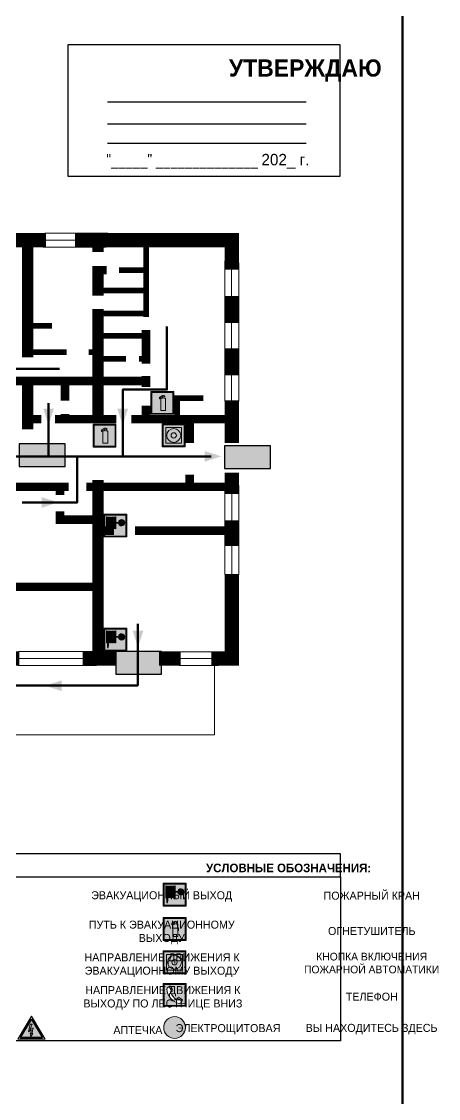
# Model space of a CAD drawing. Header units: millimetres. Extents: x 13114 to 67229, y 22859 to 38520.
# Drawn here: x 25116.4 to 25262.3, y 25073.2 to 25450 of the extents above; entities that cross this region are included whole.
import ezdxf

# ---------------------------------------------------------------- set-up
doc = ezdxf.new("R2010")
doc.units = ezdxf.units.MM
doc.layers.add('План_Штампы', color=7, linetype='Continuous')
doc.styles.add('обычный', font='arial.ttf')

# ---------------------------------------------------------------- blocks, each defined once
blk = doc.blocks.new('A$C7B4425F7')
at = {"true_color": 0xffffff}
blk.add_hatch(color=7, dxfattribs=at).paths.add_polyline_path([(0, 0), (-16, 0), (-16, -8), (0, -8)])
h = blk.add_hatch(color=126)
h.paths.add_polyline_path([(-0.2, -0.2), (-15.8, -0.2), (-15.8, -7.8), (-0.2, -7.8)])
h.paths.add_polyline_path([(-11.76, -2.03), (-11.76, -3.66), (-11.17, -3.66, -0.568275), (-11.17, -6.18), (-12.58, -6.18), (-12.58, -2.03)], flags=16)
h.paths.add_polyline_path([(-13.33, -4.12, -0.495768), (-13.59, -6.18), (-15.03, -6.18), (-15.03, -2.03), (-13.59, -2.03, -0.487973)], flags=16)
h.paths.add_polyline_path([(-10.25, -2.03), (-9.48, -2.03), (-9.48, -6.18), (-10.25, -6.18)], flags=16)
h.paths.add_polyline_path([(-13.84, -3.69), (-14.24, -3.69), (-14.24, -3.03), (-13.9, -3.03, -0.692621)], flags=0)
h.paths.add_polyline_path([(-9.15, -2.03), (-8.4, -2.03), (-8.04, -3.07), (-7.68, -2.03), (-6.93, -2.03), (-7.64, -4.1), (-6.93, -6.18), (-7.68, -6.18), (-8.04, -5.14), (-8.4, -6.18), (-9.15, -6.18), (-8.44, -4.1)], flags=16)
h.paths.add_polyline_path([(-11.76, -4.46), (-11.42, -4.46, -0.692621), (-11.36, -5.12), (-11.76, -5.12)], flags=0)
h.paths.add_polyline_path([(-13.9, -5.2), (-14.24, -5.2), (-14.24, -4.55), (-13.84, -4.55, -0.708038)], flags=0)
edge = h.paths.add_edge_path(flags=16)
edge.add_ellipse((-5.51, -4.08), major_axis=(0, 2.05), ratio=0.586184, start_angle=0, end_angle=360)
edge = h.paths.add_edge_path(flags=0)
edge.add_ellipse((-5.51, -4.08), major_axis=(0, 1.14), ratio=0.454828, start_angle=0, end_angle=360)
h.paths.add_polyline_path([(-4.13, -4.96, 0.377264), (-3.48, -4.52, 0.0555), (-3.16, -2.03), (-1.66, -2.03), (-1.66, -4.96), (-0.96, -4.96), (-0.96, -7.01), (-1.75, -7.01), (-1.75, -6.18), (-3.3, -6.18), (-3.3, -7.02), (-4.13, -7.02)], flags=16)
h.paths.add_polyline_path([(-2.73, -2.91), (-2.28, -2.91), (-2.28, -4.96), (-3.05, -4.96, 0.079136)], flags=0)
at = {"color": 126}
blk.add_lwpolyline([(-16, -8), (0, -8), (0, 0), (-16, 0)], close=True, dxfattribs=at)
blk = doc.blocks.new('A$C32E8229D')
at = {"true_color": 0xffffff}
blk.add_hatch(color=7, dxfattribs=at).paths.add_polyline_path([(0, 0), (0, -8), (16, -8), (16, 0)])
h = blk.add_hatch(color=126)
h.paths.add_polyline_path([(0.2, -0.2), (15.8, -0.2), (15.8, -7.8), (0.2, -7.8)])
h.paths.add_polyline_path([(13.49, -2.05), (12.08, -2.05), (11.37, -2.63, 0.162397), (11.29, -2.84), (11.29, -3.63), (10.35, -3.63), (10.35, -4.05), (11.68, -4.05), (11.68, -3.48), (12.26, -4.28), (11.29, -5.1), (11.29, -6.78), (11.85, -6.78), (11.85, -5.44), (12.8, -4.64), (12.8, -5.94), (14.46, -5.94), (14.46, -5.39), (13.45, -5.39), (13.45, -3.97), (12.46, -2.59), (13.15, -2.59), (13.69, -3.34), (14.18, -3)], flags=16)
h.paths.add_polyline_path([(10.74, -1.82, 1), (11.8, -1.82, 1)], flags=16)
h.paths.add_polyline_path([(9.39, -3.59), (5.99, -3.59), (6.56, -3.03), (5.91, -3.03), (5.1, -3.83), (5.91, -4.64), (6.56, -4.64), (5.99, -4.09), (9.39, -4.09)], flags=16)
h.paths.add_polyline_path([(4.29, -1.08), (1.72, -1.08), (1.72, -6.6), (4.29, -6.6)], flags=16)
at = {"color": 126}
blk.add_lwpolyline([(16, -8), (0, -8), (0, 0), (16, 0)], close=True, dxfattribs=at)
blk = doc.blocks.new('A$C37112FD5')
at = {"true_color": 0xf5f5ff}
h = blk.add_hatch(color=7, dxfattribs=at)
h.dxf.hatch_style = 1
h.paths.add_polyline_path([(12.8, -7.4), (0, -7.4), (0, -20.2), (12.8, -20.2)])
h.paths.add_polyline_path([(12.29, -7.91), (12.29, -19.69), (0.51, -19.69), (0.51, -7.91)], flags=16)
h.paths.add_polyline_path([(4.98, -9.04, -0.42597), (5.17, -9.22), (5.17, -12.25), (5.17, -15.29, -0.432244), (4.98, -15.47), (4.83, -15.47, -0.42597), (4.64, -15.29), (4.64, -12.25), (4.64, -9.22, -0.432244), (4.83, -9.04)], flags=0)
h.paths.add_polyline_path([(4.28, -9.22), (4.28, -12.25), (4.28, -15.29, -0.432244), (4.09, -15.47), (3.94, -15.47, -0.42597), (3.75, -15.29), (3.75, -12.25), (3.75, -9.22, -0.432244), (3.94, -9.04), (4.09, -9.04, -0.42597)], flags=0)
h.paths.add_polyline_path([(5.72, -9.04), (5.87, -9.04, -0.42597), (6.06, -9.22), (6.06, -12.25), (6.06, -15.29, -0.432244), (5.87, -15.47), (5.72, -15.47, -0.42597), (5.53, -15.29), (5.53, -12.25), (5.53, -9.22, -0.432244)], flags=0)
h.paths.add_polyline_path([(6.42, -8.9), (6.5, -8.9, -0.42597), (6.69, -9.08), (6.69, -12.03), (8.21, -12.03, -15.824349), (8.21, -12.47), (6.69, -12.47), (6.69, -15.42, -0.432244), (6.5, -15.6), (6.42, -15.6)], flags=0)
h.paths.add_polyline_path([(3.39, -9.22), (3.39, -12.25), (3.39, -15.29, -0.432244), (3.2, -15.47), (3.05, -15.47, -0.42597), (2.85, -15.29), (2.85, -12.25), (2.85, -9.22, -0.432244), (3.05, -9.04), (3.2, -9.04, -0.42597)], flags=0)
h.paths.add_polyline_path([(2.5, -9.22), (2.5, -16.71), (1.96, -16.71), (1.96, -9.22, -0.432244), (2.15, -9.04), (2.31, -9.04, -0.42597)], flags=0)
h.paths.add_polyline_path([(1.61, -8.9), (1.61, -15.6), (1.57, -15.6, -0.42597), (1.37, -15.42), (1.37, -12.03), (1.37, -9.09, -0.432244), (1.57, -8.9)], flags=0)
h.paths.add_polyline_path([(9.76, -10.81), (9.76, -12.03), (8.49, -12.03, -0.336371)], flags=0)
h.paths.add_polyline_path([(8.49, -12.47), (9.76, -12.47), (9.76, -13.7, -0.336371)], flags=0)
h.paths.add_polyline_path([(10.11, -10.81, -0.336371), (11.38, -12.03), (10.11, -12.03)], flags=0)
h.paths.add_polyline_path([(10.11, -12.47), (11.38, -12.47, -0.336371), (10.11, -13.7)], flags=0)
h.paths.add_polyline_path([(2.5, -16.84), (2.5, -17.05), (1.97, -17.05), (1.97, -16.84)], flags=0)
h.paths.add_polyline_path([(2.5, -17.24, -0.033778), (2.24, -18.6, -0.033778), (1.97, -17.24)], flags=0)
h = blk.add_hatch(color=242)
h.dxf.hatch_style = 1
h.paths.add_polyline_path([(12.29, -7.91), (0.51, -7.91), (0.51, -19.69), (12.29, -19.69)])
h.paths.add_polyline_path([(6.42, -15.6), (6.42, -8.9), (6.5, -8.9, -0.42597), (6.69, -9.08), (6.69, -12.03), (8.21, -12.03, -15.824349), (8.21, -12.47), (6.69, -12.47), (6.69, -15.42, -0.432244), (6.5, -15.6)], flags=16)
h.paths.add_polyline_path([(5.87, -15.47), (5.72, -15.47, -0.42597), (5.53, -15.29), (5.53, -12.25), (5.53, -9.22, -0.432244), (5.72, -9.04), (5.87, -9.04, -0.42597), (6.06, -9.22), (6.06, -12.25), (6.06, -15.29, -0.432244)], flags=16)
h.paths.add_polyline_path([(4.98, -15.47), (4.83, -15.47, -0.42597), (4.64, -15.29), (4.64, -12.25), (4.64, -9.22, -0.432244), (4.83, -9.04), (4.98, -9.04, -0.42597), (5.17, -9.22), (5.17, -12.25), (5.17, -15.29, -0.432244)], flags=16)
h.paths.add_polyline_path([(4.09, -15.47), (3.94, -15.47, -0.42597), (3.75, -15.29), (3.75, -12.25), (3.75, -9.22, -0.432244), (3.94, -9.04), (4.09, -9.04, -0.42597), (4.28, -9.22), (4.28, -12.25), (4.28, -15.29, -0.432244)], flags=16)
h.paths.add_polyline_path([(3.2, -15.47), (3.05, -15.47, -0.42597), (2.85, -15.29), (2.85, -12.25), (2.85, -9.22, -0.432244), (3.05, -9.04), (3.2, -9.04, -0.42597), (3.39, -9.22), (3.39, -12.25), (3.39, -15.29, -0.432244)], flags=16)
h.paths.add_polyline_path([(2.5, -17.05), (1.97, -17.05), (1.97, -16.84), (2.5, -16.84)], flags=16)
h.paths.add_polyline_path([(2.5, -17.24, -0.033778), (2.24, -18.6, -0.033778), (1.97, -17.24)], flags=16)
h.paths.add_polyline_path([(2.5, -16.71), (1.96, -16.71), (1.96, -9.22, -0.432244), (2.15, -9.04), (2.31, -9.04, -0.42597), (2.5, -9.22)], flags=16)
h.paths.add_polyline_path([(1.61, -15.6), (1.57, -15.6, -0.42597), (1.37, -15.42), (1.37, -12.03), (1.37, -9.09, -0.432244), (1.57, -8.9), (1.61, -8.9)], flags=16)
h.paths.add_polyline_path([(8.49, -12.47), (9.76, -12.47), (9.76, -13.7, -0.336371)], flags=0)
h.paths.add_polyline_path([(10.11, -13.7), (10.11, -12.47), (11.38, -12.47, -0.336371)], flags=0)
h.paths.add_polyline_path([(8.49, -12.03, -0.336371), (9.76, -10.81), (9.76, -12.03)], flags=0)
h.paths.add_polyline_path([(10.11, -12.03), (10.11, -10.81, -0.336371), (11.38, -12.03)], flags=0)
h = blk.add_hatch(color=7, dxfattribs=at)
h.dxf.hatch_style = 1
h.paths.add_polyline_path([(1.61, -8.9), (1.57, -8.9, 0.432244), (1.37, -9.09), (1.37, -12.03), (1.37, -15.42, 0.42597), (1.57, -15.6), (1.61, -15.6)])
h.paths.add_polyline_path([(2.5, -9.22, 0.42597), (2.31, -9.04), (2.15, -9.04, 0.432244), (1.96, -9.22), (1.96, -16.71), (2.5, -16.71)])
h.paths.add_polyline_path([(2.5, -16.84), (1.97, -16.84), (1.97, -17.05), (2.5, -17.05)])
h.paths.add_polyline_path([(2.5, -17.24), (1.97, -17.24, 0.033778), (2.24, -18.6, 0.033778)])
h.paths.add_polyline_path([(3.39, -12.25), (3.39, -9.22, 0.42597), (3.2, -9.04), (3.05, -9.04, 0.432244), (2.85, -9.22), (2.85, -12.25), (2.85, -15.29, 0.42597), (3.05, -15.47), (3.2, -15.47, 0.432244), (3.39, -15.29)])
h.paths.add_polyline_path([(4.28, -12.25), (4.28, -9.22, 0.42597), (4.09, -9.04), (3.94, -9.04, 0.432244), (3.75, -9.22), (3.75, -12.25), (3.75, -15.29, 0.42597), (3.94, -15.47), (4.09, -15.47, 0.432244), (4.28, -15.29)])
h.paths.add_polyline_path([(5.17, -12.25), (5.17, -9.22, 0.42597), (4.98, -9.04), (4.83, -9.04, 0.432244), (4.64, -9.22), (4.64, -12.25), (4.64, -15.29, 0.42597), (4.83, -15.47), (4.98, -15.47, 0.432244), (5.17, -15.29)])
h.paths.add_polyline_path([(6.06, -12.25), (6.06, -9.22, 0.42597), (5.87, -9.04), (5.72, -9.04, 0.432244), (5.53, -9.22), (5.53, -12.25), (5.53, -15.29, 0.42597), (5.72, -15.47), (5.87, -15.47, 0.432244), (6.06, -15.29)])
h.paths.add_polyline_path([(6.69, -12.47), (8.21, -12.47, 15.824349), (8.21, -12.03), (6.69, -12.03), (6.69, -9.08, 0.42597), (6.5, -8.9), (6.42, -8.9), (6.42, -15.6), (6.5, -15.6, 0.432244), (6.69, -15.42)])
h.paths.add_polyline_path([(8.49, -12.47), (9.76, -12.47), (9.76, -13.7, -0.336371)], flags=16)
h.paths.add_polyline_path([(8.49, -12.03, -0.336371), (9.76, -10.81), (9.76, -12.03)], flags=16)
h.paths.add_polyline_path([(10.11, -12.47), (11.38, -12.47, -0.336371), (10.11, -13.7)], flags=16)
h.paths.add_polyline_path([(10.11, -12.03), (10.11, -10.81, -0.336371), (11.38, -12.03)], flags=16)
h = blk.add_hatch(color=242)
h.dxf.hatch_style = 1
h.paths.add_polyline_path([(9.76, -10.81, 0.336371), (8.49, -12.03), (9.76, -12.03)])
h.paths.add_polyline_path([(10.11, -10.81), (10.11, -12.03), (11.38, -12.03, 0.336371)])
h.paths.add_polyline_path([(11.38, -12.47), (10.11, -12.47), (10.11, -13.7, 0.336371)])
h.paths.add_polyline_path([(9.76, -12.47), (8.49, -12.47, 0.336371), (9.76, -13.7)])
at = {"color": 242, "lineweight": 5}
for p, q in [((0, -20.2), (0, -7.4)), ((0, -7.4), (12.8, -7.4)), ((1.37, -12.03), (1.37, -9.08)), ((1.37, -12.03), (1.37, -15.42)), ((1.57, -8.9), (1.61, -8.9)), ((1.61, -8.9), (1.61, -15.6)), ((1.96, -16.71), (1.96, -9.22)), ((2.15, -9.04), (2.31, -9.04)), ((2.5, -16.71), (2.5, -9.22)), ((2.85, -12.25), (2.85, -9.22)), ((3.05, -9.04), (3.2, -9.04)), ((3.39, -12.25), (3.39, -9.22)), ((3.75, -12.25), (3.75, -9.22)), ((3.94, -9.04), (4.09, -9.04)), ((4.28, -12.25), (4.28, -9.22)), ((4.64, -12.25), (4.64, -9.22)), ((4.83, -9.04), (4.98, -9.04)), ((5.17, -12.25), (5.17, -9.22)), ((5.53, -12.25), (5.53, -9.22)), ((5.72, -9.04), (5.87, -9.04)), ((6.06, -12.25), (6.06, -9.22)), ((6.42, -8.9), (6.42, -15.6)), ((6.5, -8.9), (6.42, -8.9)), ((6.69, -12.03), (6.69, -9.08)), ((8.21, -12.03), (6.69, -12.03)), ((9.76, -12.03), (8.49, -12.03)), ((9.76, -10.81), (9.76, -12.03)), ((10.11, -10.81), (10.11, -12.03)), ((11.38, -12.03), (10.11, -12.03)), ((12.8, -20.2), (12.8, -7.4)), ((1.57, -15.6), (1.61, -15.6)), ((1.96, -16.71), (2.5, -16.71)), ((1.97, -16.84), (2.5, -16.84)), ((1.97, -17.05), (1.97, -16.84)), ((2.5, -17.05), (1.97, -17.05)), ((1.97, -17.24), (2.5, -17.24)), ((2.5, -16.84), (2.5, -17.05)), ((2.85, -12.25), (2.85, -15.29)), ((3.05, -15.47), (3.2, -15.47)), ((3.39, -12.25), (3.39, -15.29)), ((3.75, -12.25), (3.75, -15.29)), ((3.94, -15.47), (4.09, -15.47)), ((4.28, -12.25), (4.28, -15.29)), ((4.64, -12.25), (4.64, -15.29)), ((4.83, -15.47), (4.98, -15.47)), ((5.17, -12.25), (5.17, -15.29)), ((5.53, -12.25), (5.53, -15.29)), ((5.72, -15.47), (5.87, -15.47)), ((6.06, -12.25), (6.06, -15.29)), ((6.42, -15.6), (6.5, -15.6)), ((8.21, -12.47), (6.69, -12.47)), ((6.69, -12.47), (6.69, -15.42)), ((9.76, -12.47), (8.49, -12.47)), ((9.76, -12.47), (9.76, -13.7)), ((11.38, -12.47), (10.11, -12.47)), ((10.11, -12.47), (10.11, -13.7)), ((0, -20.2), (12.8, -20.2))]:
    blk.add_line(p, q, dxfattribs=at)
blk.add_lwpolyline([(0.51, -7.91), (12.29, -7.91), (12.29, -19.69), (0.51, -19.69)], close=True, dxfattribs=at)
for centre, radius, start, end in [((1.56, -9.09), 0.182, 87.10267, 180.60715), ((2.15, -9.22), 0.182, 87.10267, 180.60715), ((2.32, -9.22), 0.182, 359.39285, 92.89733), ((3.04, -9.22), 0.182, 87.10267, 180.60715), ((3.21, -9.22), 0.182, 359.39285, 92.89733), ((3.93, -9.22), 0.182, 87.10267, 180.60715), ((4.1, -9.22), 0.182, 359.39285, 92.89733), ((4.82, -9.22), 0.182, 87.10267, 180.60715), ((4.99, -9.22), 0.182, 359.39285, 92.89733), ((5.71, -9.22), 0.182, 87.10267, 180.60715), ((5.88, -9.22), 0.182, 359.39285, 92.89733), ((6.51, -9.09), 0.182, 359.39285, 92.89733), ((9.93, -12.25), 1.74, 187.23185, 172.76815), ((9.93, -12.25), 1.46, 96.99266, 171.35851), ((9.93, -12.25), 1.46, 8.64149, 83.00734), ((1.56, -15.42), 0.182, 179.39285, 272.89733), ((12.17, -15.98), 10.27, 187.04098, 194.7793), ((-7.7, -15.98), 10.27, 345.2207, 352.95902), ((3.04, -15.29), 0.182, 179.39285, 272.89733), ((3.21, -15.29), 0.182, 267.10267, 0.60715), ((3.93, -15.29), 0.182, 179.39285, 272.89733), ((4.1, -15.29), 0.182, 267.10267, 0.60715), ((4.82, -15.29), 0.182, 179.39285, 272.89733), ((4.99, -15.29), 0.182, 267.10267, 0.60715), ((5.71, -15.29), 0.182, 179.39285, 272.89733), ((5.88, -15.29), 0.182, 267.10267, 0.60715), ((6.51, -15.42), 0.182, 267.10267, 0.60715), ((9.93, -12.25), 1.46, 188.64149, 263.00734), ((9.93, -12.25), 1.46, 276.99266, 351.35851)]:
    blk.add_arc(centre, radius, start, end, dxfattribs=at)
blk = doc.blocks.new('A$C54414219')
at = {"true_color": 0xffffff}
h = blk.add_hatch(color=7, dxfattribs=at)
h.paths.add_polyline_path([(2.39, -9.45), (2.39, -18.3), (11.23, -18.3), (11.23, -9.45)], flags=0)
h.paths.add_polyline_path([(10.71, -13.87, -1), (2.92, -13.87, -1)], flags=0)
h.paths.add_polyline_path([(8.3, -13.87, -1), (5.33, -13.87, -1)], flags=0)
h.paths.add_polyline_path([(0.41, -7.47), (0.41, -20.27), (13.21, -20.27), (13.21, -7.47)])
h.paths.add_polyline_path([(0.92, -19.77), (12.71, -19.77), (12.71, -7.98), (0.92, -7.98)], flags=16)
h.paths.add_polyline_path([(11.23, -9.45), (11.23, -18.3), (2.39, -18.3), (2.39, -9.45)], flags=0)
at = {"lineweight": 5}
h = blk.add_hatch(color=242, dxfattribs=at)
h.paths.add_polyline_path([(12.71, -7.98), (0.92, -7.98), (0.92, -19.77), (12.71, -19.77)])
h.paths.add_polyline_path([(11.23, -18.3), (2.39, -18.3), (2.39, -9.45), (11.23, -9.45)], flags=16)
h.paths.add_polyline_path([(10.71, -13.87, -1), (2.92, -13.87, -1)], flags=0)
h.paths.add_polyline_path([(8.3, -13.87, -1), (5.33, -13.87, -1)], flags=0)
at = {"true_color": 0xffffff}
h = blk.add_hatch(color=7, dxfattribs=at)
h.paths.add_polyline_path([(2.39, -9.45), (2.39, -18.3), (11.23, -18.3), (11.23, -9.45)])
h.paths.add_polyline_path([(10.71, -13.87, -1), (2.92, -13.87, -1)], flags=16)
h.paths.add_polyline_path([(8.3, -13.87, -1), (5.33, -13.87, -1)], flags=0)
at = {"lineweight": 5}
h = blk.add_hatch(color=242, dxfattribs=at)
h.paths.add_polyline_path([(2.92, -13.87, 1), (10.71, -13.87, 1)])
h.paths.add_polyline_path([(8.3, -13.87, -1), (5.33, -13.87, -1)], flags=16)
at = {"color": 242, "lineweight": 5}
for p, q in [((0.41, -20.27), (0.41, -7.47)), ((0.41, -7.47), (13.21, -7.47)), ((0.41, -7.47), (13.21, -7.47)), ((13.21, -20.27), (13.21, -7.47)), ((0.41, -20.27), (13.21, -20.27))]:
    blk.add_line(p, q, dxfattribs=at)
for points in [[(0.92, -7.98), (12.71, -7.98), (12.71, -19.77), (0.92, -19.77)], [(2.39, -9.45), (11.23, -9.45), (11.23, -18.3), (2.39, -18.3)]]:
    blk.add_lwpolyline(points, close=True, dxfattribs=at)
for radius in [3.89, 1.49]:
    blk.add_circle((6.81, -13.87), radius, dxfattribs=at)
blk = doc.blocks.new('A$C3AD82952')
at = {"true_color": 0xf5f5ff}
h = blk.add_hatch(color=7, dxfattribs=at)
h.dxf.hatch_style = 1
h.paths.add_polyline_path([(8.21, 8.73, 0.414214), (7.89, 9.05), (7.22, 9.05), (7.22, 9.92), (7.59, 9.92, 1), (7.57, 10.36), (7.22, 10.36), (7.22, 10.6), (6.43, 10.6), (6.43, 10.36), (6.01, 10.36), (4.74, 9.59), (4.74, 8.69), (4.98, 8.73), (4.98, 9.26), (6.12, 9.91), (6.43, 9.91), (6.43, 9.05), (5.76, 9.05, 0.414214), (5.44, 8.73), (5.44, 2.2), (8.21, 2.2)], flags=0)
h.paths.add_polyline_path([(12.8, 12.8), (0, 12.8), (0, 0), (12.8, 0)])
h.paths.add_polyline_path([(0.51, 12.29), (12.29, 12.29), (12.29, 0.51), (0.51, 0.51)], flags=16)
h.paths.add_polyline_path([(4.74, 9.59), (6.01, 10.36), (6.43, 10.36), (6.43, 10.6), (7.22, 10.6), (7.22, 10.36), (7.59, 10.36, -0.94586), (7.59, 9.92), (7.22, 9.92), (7.22, 9.05), (7.89, 9.05, -0.414214), (8.21, 8.73), (8.21, 2.2), (5.44, 2.2), (5.44, 8.73, -0.414214), (5.76, 9.05), (6.43, 9.05), (6.43, 9.91), (6.12, 9.91), (4.98, 9.26), (4.98, 8.73), (4.74, 8.69)], flags=0)
h = blk.add_hatch(color=242)
h.dxf.hatch_style = 1
h.paths.add_polyline_path([(12.29, 12.29), (0.51, 12.29), (0.51, 0.51), (12.29, 0.51)])
h.paths.add_polyline_path([(4.74, 8.69), (4.74, 9.59), (6.01, 10.36), (6.43, 10.36), (6.43, 10.6), (7.22, 10.6), (7.22, 10.36), (7.59, 10.36, -0.94586), (7.59, 9.92), (7.22, 9.92), (7.22, 9.05), (7.89, 9.05, -0.414214), (8.21, 8.73), (8.21, 2.2), (5.44, 2.2), (5.44, 8.73, -0.414214), (5.76, 9.05), (6.43, 9.05), (6.43, 9.91), (6.12, 9.91), (4.98, 9.26), (4.98, 8.73)], flags=16)
h = blk.add_hatch(color=7, dxfattribs=at)
h.dxf.hatch_style = 1
h.paths.add_polyline_path([(8.21, 8.73, 0.414214), (7.89, 9.05), (7.22, 9.05), (7.22, 9.92), (7.59, 9.92, 1), (7.57, 10.36), (7.22, 10.36), (7.22, 10.6), (6.43, 10.6), (6.43, 10.36), (6.01, 10.36), (4.74, 9.59), (4.74, 8.69), (4.98, 8.73), (4.98, 9.26), (6.12, 9.91), (6.43, 9.91), (6.43, 9.05), (5.76, 9.05, 0.414214), (5.44, 8.73), (5.44, 2.2), (8.21, 2.2)])
at = {"color": 242, "lineweight": 5}
for p, q in [((0, 0), (0, 12.8)), ((0, 12.8), (12.8, 12.8)), ((12.8, 0), (12.8, 12.8)), ((6.01, 10.36), (4.74, 9.59)), ((4.74, 9.59), (4.74, 8.69)), ((4.74, 8.69), (4.98, 8.73)), ((4.98, 9.26), (6.12, 9.91)), ((4.98, 8.73), (4.98, 9.26)), ((5.44, 2.2), (5.44, 8.73)), ((5.76, 9.05), (6.43, 9.05)), ((6.01, 10.36), (6.43, 10.36)), ((6.12, 9.91), (6.43, 9.91)), ((7.22, 10.6), (6.43, 10.6)), ((6.43, 10.6), (6.43, 10.36)), ((6.43, 9.91), (6.43, 9.05)), ((7.22, 10.36), (7.22, 10.6)), ((7.59, 10.36), (7.22, 10.36)), ((7.22, 9.05), (7.22, 9.92)), ((7.59, 9.92), (7.22, 9.92)), ((7.89, 9.05), (7.22, 9.05)), ((8.21, 2.2), (8.21, 8.73)), ((0, 0), (12.8, 0)), ((5.44, 2.2), (8.21, 2.2))]:
    blk.add_line(p, q, dxfattribs=at)
blk.add_lwpolyline([(0.51, 12.29), (12.29, 12.29), (12.29, 0.51), (0.51, 0.51)], close=True, dxfattribs=at)
for centre, radius, start, end in [((5.76, 8.73), 0.32, 90, 180), ((7.58, 10.14), 0.223, 273.18746, 86.81254), ((7.89, 8.73), 0.32, 0, 90)]:
    blk.add_arc(centre, radius, start, end, dxfattribs=at)
blk = doc.blocks.new('A$C3E6D3DDE')
at = {"lineweight": 5}
h = blk.add_hatch(color=40, dxfattribs=at)
h.paths.add_polyline_path([(24.1, 1.45), (16.46, -11.35), (31.74, -11.35)])
h.paths.add_polyline_path([(24.09, -0.46), (30.03, -10.41), (18.14, -10.41)], flags=16)
h.paths.add_polyline_path([(24.54, -3.08), (23.41, -6.02), (25.13, -5.01), (24.33, -8.5), (24.82, -8.27), (23.79, -9.86), (23.4, -8.04), (23.8, -8.43), (24.04, -6.29), (22.39, -7.25), (23.44, -3.08)], flags=0)
h = blk.add_hatch(color=256, dxfattribs=at)
h.paths.add_polyline_path([(24.37, 0.03, 0.567511), (23.82, 0.03), (17.59, -10.4, 0.582454), (17.86, -10.88), (30.32, -10.88, 0.582149), (30.6, -10.4)])
h.paths.add_polyline_path([(24.09, -0.46), (18.14, -10.41), (30.03, -10.41)], flags=16)
h.paths.add_polyline_path([(24.54, -3.08), (23.41, -6.02), (25.13, -5.01), (24.33, -8.5), (24.82, -8.27), (23.79, -9.86), (23.4, -8.04), (23.8, -8.43), (24.04, -6.29), (22.39, -7.25), (23.44, -3.08)], flags=0)
h = blk.add_hatch(color=40, dxfattribs=at)
h.paths.add_polyline_path([(24.09, -0.46), (18.14, -10.41), (30.03, -10.41)])
h.paths.add_polyline_path([(24.82, -8.27), (23.79, -9.86), (23.4, -8.04), (23.8, -8.43), (24.04, -6.29), (22.39, -7.25), (23.44, -3.08), (24.54, -3.08), (23.41, -6.02), (25.13, -5.01), (24.33, -8.5)], flags=16)
at = {"color": 40, "lineweight": 5}
for p, q in [((16.46, -11.35), (24.1, 1.45)), ((24.1, 1.45), (31.74, -11.35))]:
    blk.add_line(p, q, dxfattribs=at)
at = {"lineweight": 5}
for p, q in [((17.59, -10.4), (23.82, 0.03)), ((24.37, 0.03), (30.6, -10.4)), ((18.14, -10.41), (24.09, -0.46)), ((23.44, -3.08), (22.39, -7.25)), ((23.41, -6.02), (24.54, -3.08)), ((25.13, -5.01), (23.41, -6.02)), ((24.54, -3.08), (23.44, -3.08)), ((24.09, -0.46), (30.03, -10.41)), ((24.33, -8.5), (25.13, -5.01)), ((17.86, -10.88), (30.32, -10.88)), ((18.14, -10.41), (30.03, -10.41)), ((22.39, -7.25), (24.04, -6.29)), ((23.8, -8.43), (23.4, -8.04)), ((23.4, -8.04), (23.79, -9.86)), ((23.79, -9.86), (24.82, -8.27)), ((24.04, -6.29), (23.8, -8.43)), ((24.82, -8.27), (24.33, -8.5))]:
    blk.add_line(p, q, dxfattribs=at)
at = {"color": 50, "lineweight": 5}
blk.add_line((31.74, -11.35), (16.46, -11.35), dxfattribs=at)
blk = doc.blocks.new('A$C7B8C2D5B')
at = {"lineweight": 0}
h = blk.add_hatch(color=5, dxfattribs=at)
h.dxf.hatch_style = 1
h.paths.add_polyline_path([(1.4, -3.02, 1), (-2.11, -3.02, 1)])
at = {"color": 5, "lineweight": 0}
blk.add_circle((-0.36, -3.02), 1.75, dxfattribs=at)
blk = doc.blocks.new('A$C456E1F9C')
at = {"lineweight": 5}
h = blk.add_hatch(color=242, dxfattribs=at)
h.paths.add_polyline_path([(0.51, -1.47), (0.51, -13.26), (12.29, -13.26), (12.29, -1.47)])
h.paths.add_polyline_path([(5.42, -4.95, -0.254479), (4.78, -5.4), (3.52, -2.53, -0.209735), (4.23, -2.4)], flags=16)
h.paths.add_polyline_path([(8.53, -8.6), (10.87, -10.17), (10.54, -10.76), (8.03, -9.13, -0.192251)], flags=16)
h.paths.add_polyline_path([(4.61, -5.49, 0.005518), (3.87, -5.72, 0.128647), (7.49, -10.01, 0.00809), (7.83, -9.33), (10.47, -10.97, -0.16736), (8.99, -12.25, -0.327862), (1.95, -3.95, -0.166952), (3.36, -2.62)], flags=16)
at = {"color": 242, "lineweight": 5}
for p, q in [((0, -13.77), (0, -0.97)), ((12.8, -0.97), (0, -0.97)), ((4.61, -5.49), (3.36, -2.62)), ((3.52, -2.53), (4.78, -5.4)), ((4.23, -2.4), (5.42, -4.95)), ((12.8, -13.77), (12.8, -0.97)), ((7.83, -9.33), (10.47, -10.97)), ((8.03, -9.13), (10.54, -10.76)), ((10.81, -10.12), (8.53, -8.6)), ((10.54, -10.76), (10.8, -10.3)), ((10.8, -10.3), (10.81, -10.12)), ((0, -13.77), (12.8, -13.77))]:
    blk.add_line(p, q, dxfattribs=at)
blk.add_lwpolyline([(0.51, -1.47), (12.29, -1.47), (12.29, -13.26), (0.51, -13.26)], close=True, dxfattribs=at)
for centre, radius, start, end in [((4.59, -5.34), 2.99, 114.28453, 152.19739), ((11.12, -3.31), 9.19, 183.99153, 256.60086), ((4.02, -3.27), 0.891, 76.32839, 123.70924), ((14.98, -39.1), 35.17, 107.14873, 108.41345), ((13.86, -0.94), 11.08, 205.55365, 234.87622), ((4.68, -4.59), 0.824, 276.9621, 334.07228), ((-13.31, 0.8), 23.44, 332.54871, 334.40268), ((8.94, -9.5), 0.989, 114.40924, 157.93883), ((7.87, -9.46), 3, 291.92908, 329.9329)]:
    blk.add_arc(centre, radius, start, end, dxfattribs=at)

msp = doc.modelspace()

# ---------------------------------------------------------------- linework, layer by layer
at = {"color": 6, "lineweight": 100}
msp.add_lwpolyline([(24649.66, 25065.01), (25249.66, 25065.01), (25249.66, 25460.01), (24649.66, 25460.01)], close=True, dxfattribs=at)
for points in [[(25132.75, 25442.02), (25227.75, 25442.02), (25227.75, 25395.81), (25132.75, 25395.81)], [(25084.28, 25150.78), (25228.04, 25150.78), (25228.04, 25158.83), (25084.28, 25158.83)], [(25084.28, 25150.78), (25228.04, 25150.78), (25228.04, 25093.38), (25084.28, 25093.38)]]:
    msp.add_lwpolyline(points, close=True)
for points in [[(25146.5, 25421.97), (25216.03, 25421.97)], [(25146.5, 25414.21), (25216.03, 25414.21)], [(25146.5, 25407.42), (25216.03, 25407.42)]]:
    msp.add_lwpolyline(points)
at = {"lineweight": 0}
for points, const_width in [([(25124.98, 25373.52), (25084.83, 25373.52)], 5), ([(25118.59, 25373.52), (25118.59, 25332.51)], 4), ([(25189.99, 25363.2), (25189.99, 25373.52), (25135.11, 25373.52)], 5), ([(25143.22, 25373.52), (25143.22, 25369.4)], 4), ([(25159.99, 25346.64), (25159.99, 25373.12), (25159.99, 25363.03), (25150.51, 25363.03)], 2), ([(25143.22, 25364.54), (25143.22, 25354.05)], 4), ([(25146.17, 25363.03), (25142.8, 25363.03)], 3), ([(25143.6, 25355.94), (25159.99, 25355.94)], 2), ([(25189.99, 25344.48), (25189.99, 25354.03)], 5), ([(25143.22, 25349.39), (25143.22, 25310.13)], 4), ([(25159.99, 25347.88), (25143.24, 25347.88)], 2), ([(25119.05, 25343.53), (25127.09, 25343.53)], 2), ([(25159.99, 25330.26), (25159.99, 25342.13)], 3), ([(25143.24, 25340.09), (25159.99, 25340.09)], 2), ([(25189.99, 25326.2), (25189.99, 25335.73)], 5), ([(25132.18, 25334.3), (25120.17, 25334.3)], 2), ([(25143.13, 25334.3), (25139.9, 25334.3)], 2), ([(25153.02, 25332.03), (25144.35, 25332.03)], 2), ([(25159.99, 25332.03), (25157.53, 25332.03)], 2), ([(25112.38, 25324.27), (25159.99, 25324.27), (25159.99, 25325.99), (25159.99, 25322.11)], 3), ([(25118.59, 25325.37), (25118.59, 25307.36)], 4), ([(25131.67, 25324.27), (25131.67, 25317.37)], 3), ([(25159.99, 25310.87), (25159.99, 25315.59)], 3), ([(25180.01, 25318.26), (25170.84, 25318.26), (25170.84, 25310.87)], 2), ([(25189.99, 25302.56), (25189.99, 25317.43)], 5), ([(25131.67, 25310.87), (25131.67, 25312.65)], 3), ([(25119.66, 25310.87), (25123.31, 25310.87)], 3), ([(25128.11, 25310.87), (25149.57, 25310.87)], 3), ([(25154.82, 25310.87), (25189.9, 25310.87)], 3), ([(25175.28, 25310.87), (25175.28, 25302.6)], 3), ([(25189.99, 25284.72), (25189.99, 25292.22)], 5), ([(25143.22, 25227.14), (25143.22, 25289.59)], 4), ([(25175.28, 25291.46), (25175.28, 25287.22)], 3), ([(25015.78, 25283.08), (25015.78, 25287.22), (24999.55, 25287.22), (25132.9, 25287.22)], 3), ([(25129.87, 25287.22), (25129.87, 25284.34)], 3), ([(25139.12, 25287.22), (25189.64, 25287.22)], 3), ([(25129.87, 25278.63), (25129.87, 25275.68), (25143.73, 25275.68)], 3), ([(25189.99, 25266.55), (25189.99, 25275.48)], 5), ([(25143.64, 25271.87), (25148.84, 25271.87)], 3), ([(25156.12, 25271.87), (25189.38, 25271.87)], 3), ([(25182.86, 25227.14), (25189.99, 25227.14), (25189.99, 25256.66)], 5), ([(25095.42, 25252.2), (25142.82, 25252.2)], 3), ([(25107.86, 25227.14), (25115.63, 25227.14)], 5), ([(25137.79, 25227.14), (25149.35, 25227.14)], 5), ([(25164.56, 25227.14), (25172.05, 25227.14)], 5)]:
    msp.add_lwpolyline(points, dxfattribs=dict(at, const_width=const_width))
for points in [[(25124.58, 25375.95), (25146.68, 25375.95)], [(25124.98, 25373.52), (25147.08, 25373.52)], [(25123.97, 25371.02), (25146.07, 25371.02)], [(25187.54, 25317.23), (25187.54, 25366.31)], [(25192.41, 25317.15), (25192.41, 25365.6)], [(25189.94, 25317.38), (25189.94, 25363.93)], [(25187.59, 25256.51), (25187.59, 25287.74)], [(25189.99, 25256.66), (25189.99, 25287.89)], [(25192.47, 25256.43), (25192.47, 25287.66)], [(24834.36, 25212.49), (24948.39, 25212.49), (24948.39, 25200.37), (25183.9, 25200.37), (25183.9, 25226.4)], [(25115.37, 25229.54), (25129.09, 25229.54)], [(25115.47, 25227.15), (25129.18, 25227.15)], [(25129.09, 25229.54), (25142.8, 25229.54)], [(25129.18, 25227.15), (25142.89, 25227.15)], [(25171.67, 25229.52), (25185.38, 25229.52)], [(25171.76, 25227.13), (25185.47, 25227.13)], [(25115.3, 25224.7), (25129.01, 25224.7)], [(25129.01, 25224.7), (25142.72, 25224.7)], [(25171.59, 25224.69), (25185.3, 25224.69)]]:
    msp.add_lwpolyline(points, dxfattribs=at)
at = {"color": 126, "lineweight": 100, "true_color": 0x008754}
for points in [[(25151.86, 25297.84), (25151.86, 25321.21), (25167.29, 25321.21), (25167.29, 25343.27)], [(25129.7, 25328.53), (25107.61, 25328.53), (25107.61, 25297.84)], [(25125.91, 25316.45), (25125.91, 25297.84)], [(25182.82, 25297.84), (24978.45, 25297.84)], [(25135.95, 25297.84), (25135.95, 25281.77), (25116.65, 25281.77)], [(25105, 25217.71), (25157.12, 25217.71), (25157.12, 25239.32)]]:
    msp.add_lwpolyline(points, dxfattribs=at)
at = {"layer": 'План_Штампы', "color": 126, "true_color": 0x008754}
for points in [[(25124.02, 25314.54), (25127.75, 25314.53), (25125.9, 25308.8)], [(25149.94, 25314.57), (25153.68, 25314.56), (25151.83, 25308.83)], [(25180.51, 25296), (25180.52, 25299.73), (25186.25, 25297.88)], [(25123.49, 25279.88), (25123.5, 25283.62), (25129.23, 25281.77)], [(25155.3, 25236.83), (25159.04, 25236.82), (25157.18, 25231.08)], [(25130.44, 25219.49), (25130.43, 25215.76), (25124.69, 25217.61)]]:
    msp.add_solid(points, dxfattribs=at)

# ---------------------------------------------------------------- block references
for name, p, xscale, yscale, zscale in [('A$C3AD82952', (25161.71, 25312.58), 0.625, 0.625, 0.625), ('A$C3AD82952', (25141.47, 25301.12), 0.625, 0.625, 0.625), ('A$C54414219', (25165.42, 25313.87), 0.625, 0.625, 0.625), ('A$C37112FD5', (25145.25, 25282.29), 0.6249984004534781, 0.6249984004534781, 0.6249984004534781), ('A$C37112FD5', (25145.25, 25242.34), 0.6249984004534781, 0.6249984004534781, 0.6249984004534781), ('A$C37112FD5', (25166, 25153.11), 0.6249984004534781, 0.6249984004534781, 0.6249984004534781), ('A$C3AD82952', (25166, 25128.5), 0.625, 0.625, 0.625), ('A$C54414219', (25165.69, 25129.51), 0.625, 0.625, 0.625), ('A$C456E1F9C', (25166, 25114.03), 0.625, 0.625, 0.625), ('A$C3E6D3DDE', (25104.84, 25101.08), 0.625, 0.625, 0.625), ('A$C7B8C2D5B', (25170.77, 25104.57), 2.177419353276491, 2.177419353276491, 2.177419353276491)]:
    msp.add_blockref(name, p, dxfattribs=dict(xscale=xscale, yscale=yscale, zscale=zscale))
at = {"layer": 'План_Штампы', "color": 126, "true_color": 0x008754, "xscale": -1}
msp.add_blockref('A$C32E8229D', (25131.66, 25302.29), dxfattribs=at)
at = {"layer": 'План_Штампы'}
for p in [(25203.49, 25301.58), (25165.37, 25229.62)]:
    msp.add_blockref('A$C7B4425F7', p, dxfattribs=at)

# ---------------------------------------------------------------- texts
at = {"lineweight": 0, "attachment_point": 5, "style": 'обычный'}
for s, insert, char_height, width in [('\\pi-18,l18,t18;{\\fProxima Nova Rg|b1|i0|c204|p2;УТВЕРЖДАЮ\\H1.1997x; }', (25215.69, 25432.9), 6, 126.6484), ('{\\fArial Narrow|b0|i0|c204|p34;"_____" ______________ \\fProxima Nova Rg|b0|i0|c204|p2;202_ г. }', (25181.65, 25401.14), 4, 78.6503), ('{\\fProxima Nova Rg|b1|i0|c204|p2;УСЛОВНЫЕ ОБОЗНАЧЕНИЯ:\\H1.1997x; }', (25209.86, 25153.83), 3, 175.1736), ('\\pi-8.4,l8.4,t8.4;{\\fProxima Nova Rg|b0|i0|c204|p2;ЭВАКУАЦИОННЫЙ ВЫХОД\\H1.6404x; }', (25165.48, 25143.88), 2.8, 126.6484), ('\\pi-8.4,l8.4,t8.4;{\\fProxima Nova Rg|b0|i0|c204|p2;ПОЖАРНЫЙ КРАН\\H1.6404x; }', (25238.94, 25144.12), 2.8, 126.6484), ('\\pi-8.4,l8.4,t8.4;{\\fProxima Nova Rg|b0|i0|c204|p2;ПУТЬ К ЭВАКУАЦИОННОМУ \\PВЫХОДУ }', (25165.49, 25131.27), 2.8, 126.6484), ('\\pi-8.4,l8.4,t8.4;{\\fProxima Nova Rg|b0|i0|c204|p2;ОГНЕТУШИТЕЛЬ\\H1.1997x; }', (25238.96, 25131.76), 2.8, 126.6484), ('\\pi-8.4,l8.4,t8.4;{\\fProxima Nova Rg|b0|i0|c204|p2;НАПРАВЛЕНИЕ ДВИЖЕНИЯ К \\PЭВАКУАЦИОННОМУ ВЫХОДУ}', (25165.58, 25119.83), 2.8, 126.6484), ('\\pi-8.1,l8.1,t8.1;{\\fProxima Nova Rg|b0|i0|c204|p2;КНОПКА ВКЛЮЧЕНИЯ\\PПОЖАРНОЙ АВТОМАТИКИ}', (25238.91, 25120.55), 2.7, 126.6484), ('\\pi-8.4,l8.4,t8.4;{\\fProxima Nova Rg|b0|i0|c204|p2;НАПРАВЛЕНИЕ ДВИЖЕНИЯ К \\PВЫХОДУ ПО ЛЕСТНИЦЕ ВНИЗ}', (25165.88, 25108.35), 2.8, 126.6484), ('\\pi-8.4,l8.4,t8.4;{\\fProxima Nova Rg|b0|i0|c204|p2;ТЕЛЕФОН\\H1.1997x; }', (25238.95, 25108.79), 2.8, 126.6484), ('\\pi-8.4,l8.4,t8.4;{\\fProxima Nova Rg|b0|i0|c204|p2;АПТЕЧКА\\H1.1667x; }', (25157.14, 25097.12), 2.8, 126.6484), ('\\pi-8.4,l8.4,t8.4;{\\fProxima Nova Rg|b0|i0|c204|p2;ЭЛЕКТРОЩИТОВАЯ\\H1.1997x; }', (25188.67, 25097.39), 2.8, 126.6484), ('\\pi-8.4,l8.4,t8.4;{\\fProxima Nova Rg|b0|i0|c204|p2;ВЫ НАХОДИТЕСЬ ЗДЕСЬ\\H1.1997x; }', (25238.89, 25097.47), 2.8, 126.6484)]:
    msp.add_mtext(s, dxfattribs=dict(at, insert=insert, char_height=char_height, width=width))

doc.saveas('drawing.dxf')
